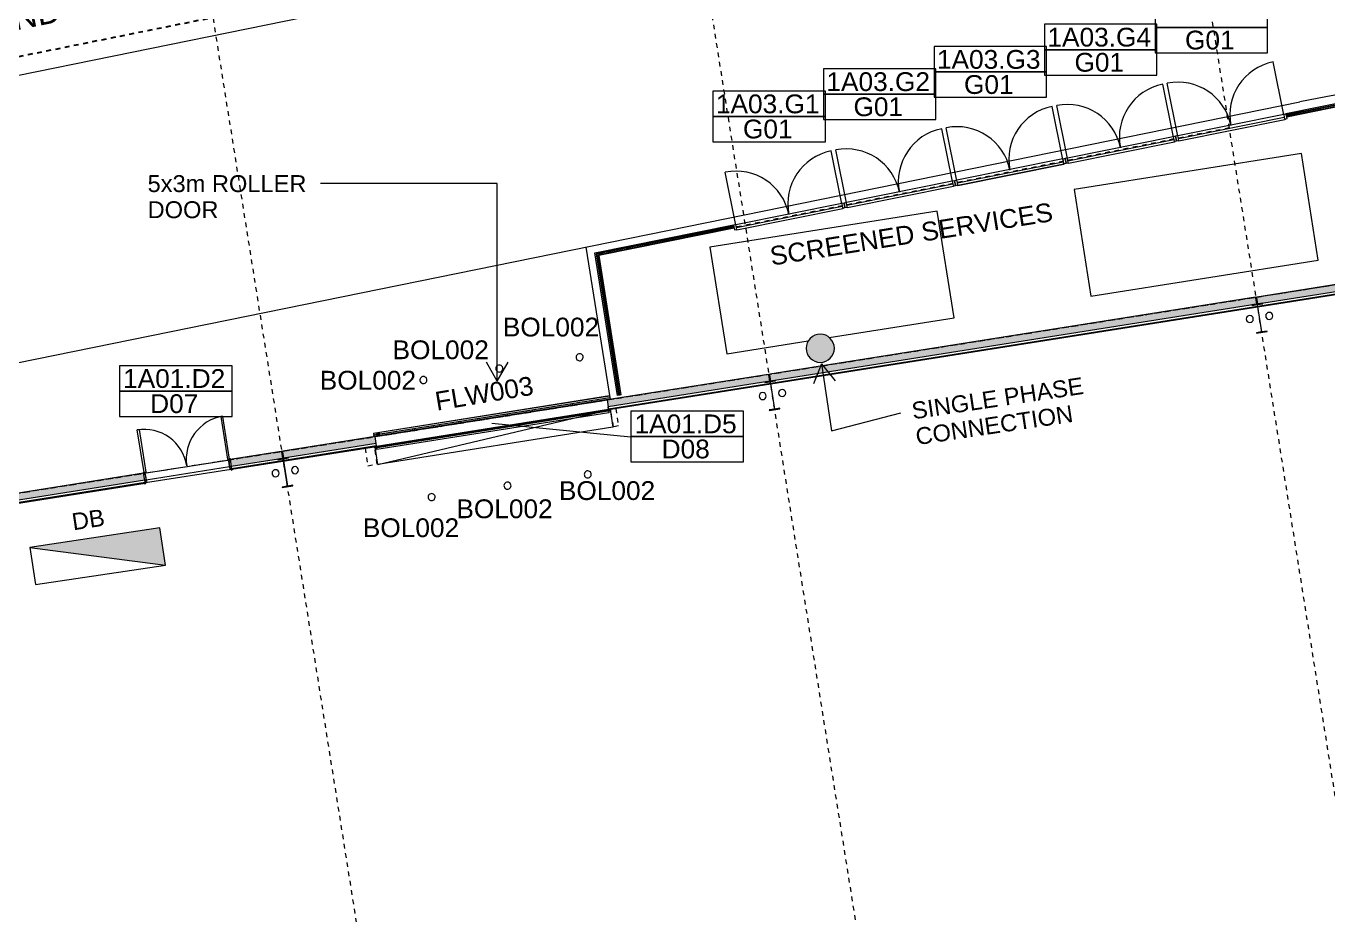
# Model space of a CAD drawing. Header units: metres. Extents: x -2358 to -2214, y 3875 to 4066.
# Drawn here: x -2289.96 to -2262.24, y 4035.23 to 4054.16 of the extents above; entities that cross this region are included whole.
import ezdxf

# ---------------------------------------------------------------- set-up
doc = ezdxf.new("R2010")
doc.units = ezdxf.units.M
for name, pattern in [('AEC_Double Dash', [0.039, 0.015, -0.004, 0.006, -0.004, 0.006, -0.004]), ('BOUNDARY Tighter', [0.008, 0.004, -0.002, 0, -0.002]), ('Dash Small', [0.009, 0.003, -0.0015, 0.003, -0.0015]), ('Dash Tight', [0.0012, 0.0006, -0.0006]), ('Grid Line', [0.021, 0.012, -0.003, 0.003, -0.003]), ('Hidden', [0.006, 0.004, -0.002]), ('Overhead', [0.004, 0.0025, -0.0015])]:
    doc.linetypes.add(name, pattern=pattern)
for name, color, linetype, lineweight in [('A-ANNO-KEYN', 231, 'Continuous', 5), ('A-DETL', 90, 'Continuous', 13), ('A-DETL-GENF', 92, 'Continuous', 5), ('A-DOOR', 31, 'Continuous', 5), ('A-DOOR-FRAM', 31, 'Continuous', 5), ('A-DOOR-IDEN', 31, 'Continuous', 5), ('A-FLOR', 192, 'Continuous', 5), ('A-FLOR-OVHD', 1, 'Overhead', 5), ('A-GENM', 13, 'Continuous', 5), ('A-GENM-HDLN', 13, 'Hidden', 5), ('A-GLAZ-CWMG', 51, 'Continuous', 5), ('A-WALL', 113, 'Continuous', 5), ('A-WALL-FNSH', 113, 'Continuous', 13), ('A-WALL-PATT', 111, 'Continuous', 13), ('C-PRKG', 70, 'Continuous', 5), ('C-PROP-LINE', 91, 'AEC_Double Dash', 13), ('G-ANNO-TEXT', 231, 'Continuous', 5), ('P-SANR-FIXT', 6, 'Continuous', 5), ('S-BEAM', 12, 'Continuous', 5), ('S-GRID', 1, 'Continuous', 5)]:
    doc.layers.add(name, color=color, linetype=linetype, lineweight=lineweight)
doc.styles.add('Arial', font='arial.ttf', dxfattribs={"height": 0.5})
doc.styles.add('Arial_2', font='arial.ttf', dxfattribs={"height": 0.4})
doc.styles.add('Arial_3', font='arial.ttf', dxfattribs={"height": 0.36})

# ---------------------------------------------------------------- blocks, each defined once
blk = doc.blocks.new('Door-Hinge-Double EXTERNAL - 2340x920x920x40-Solid Core-Metal Frame-Double Rebate Wraparound GRILLE-3531577-GA - Part B')
at = {"layer": 'A-DOOR'}
for p, q in [((-0.921, 0.1195), (-0.921, 1.0395)), ((-0.921, 1.0395), (-0.881, 1.0395)), ((-0.881, 1.0395), (-0.881, 0.1195)), ((0.921, 1.0395), (0.881, 1.0395)), ((0.881, 1.0395), (0.881, 0.1195)), ((0.921, 0.1195), (0.921, 1.0395)), ((-0.881, 0.1195), (-0.921, 0.1195)), ((0.881, 0.1195), (0.921, 0.1195))]:
    blk.add_line(p, q, dxfattribs=at)
for centre, start, end in [((-0.921, 0.1195), 360, 90), ((0.921, 0.1195), 90, 180)]:
    blk.add_arc(centre, 0.92, start, end, dxfattribs=at)
blk = doc.blocks.new('X_Door-Frame-Metal - Standard-3510026-GA - Part B')
at = {"layer": 'A-DOOR-FRAM'}
for p, q in [((-0.923, 0.1195), (-0.943, 0.1195)), ((-0.943, 0.1195), (-0.943, 0.1055)), ((-0.943, 0.1055), (-0.928, 0.1055)), ((-0.941, 0.1075), (-0.941, 0.1175)), ((-0.941, 0.1175), (-0.925, 0.1175)), ((-0.941, 0.1175), (-0.941, 0.1075)), ((-0.928, 0.1075), (-0.941, 0.1075)), ((-0.928, 0.1055), (-0.928, 0.1075)), ((-0.925, 0.1175), (-0.925, 0.0765)), ((-0.925, 0.0765), (-0.9, 0.0765)), ((-0.923, 0.0785), (-0.923, 0.1195)), ((-0.898, 0.0785), (-0.923, 0.0785)), ((-0.9, 0.0765), (-0.9, -0.0765)), ((-0.898, -0.0785), (-0.898, 0.0785)), ((0.923, 0.0785), (0.898, 0.0785)), ((0.898, 0.0785), (0.898, -0.0785)), ((0.9, -0.0765), (0.9, 0.0765)), ((0.9, 0.0765), (0.925, 0.0765)), ((0.943, 0.1195), (0.923, 0.1195)), ((0.923, 0.1195), (0.923, 0.0785)), ((0.925, 0.0765), (0.925, 0.1175)), ((0.925, 0.1175), (0.941, 0.1175)), ((0.941, 0.1075), (0.928, 0.1075)), ((0.928, 0.1075), (0.928, 0.1055)), ((0.928, 0.1055), (0.943, 0.1055)), ((0.941, 0.1175), (0.941, 0.1075)), ((0.941, 0.1075), (0.941, 0.1175)), ((0.943, 0.1055), (0.943, 0.1195)), ((-0.928, -0.1055), (-0.943, -0.1055)), ((-0.943, -0.1055), (-0.943, -0.1195)), ((-0.943, -0.1195), (-0.923, -0.1195)), ((-0.941, -0.1075), (-0.928, -0.1075)), ((-0.941, -0.1175), (-0.941, -0.1075)), ((-0.941, -0.1075), (-0.941, -0.1175)), ((-0.925, -0.1175), (-0.941, -0.1175)), ((-0.928, -0.1075), (-0.928, -0.1055)), ((-0.9, -0.0765), (-0.925, -0.0765)), ((-0.925, -0.0765), (-0.925, -0.1175)), ((-0.923, -0.1195), (-0.923, -0.0785)), ((-0.923, -0.0785), (-0.898, -0.0785)), ((0.898, -0.0785), (0.923, -0.0785)), ((0.925, -0.0765), (0.9, -0.0765)), ((0.923, -0.0785), (0.923, -0.1195)), ((0.923, -0.1195), (0.943, -0.1195)), ((0.925, -0.1175), (0.925, -0.0765)), ((0.941, -0.1175), (0.925, -0.1175)), ((0.943, -0.1055), (0.928, -0.1055)), ((0.928, -0.1055), (0.928, -0.1075)), ((0.928, -0.1075), (0.941, -0.1075)), ((0.941, -0.1075), (0.941, -0.1175)), ((0.941, -0.1175), (0.941, -0.1075)), ((0.943, -0.1195), (0.943, -0.1055))]:
    blk.add_line(p, q, dxfattribs=at)
blk = doc.blocks.new('Mechanical - Condensers - Mechanical - Condensers-1249279-GA - Part B')
at = {"layer": 'A-GENM', "lineweight": 13}
for p, q in [((-2262.808, 4051.444), (-2267.648, 4050.677)), ((-2262.448, 4049.172), (-2262.808, 4051.444)), ((-2267.648, 4050.677), (-2267.288, 4048.405)), ((-2270.562, 4050.216), (-2275.401, 4049.449)), ((-2270.202, 4047.944), (-2270.562, 4050.216)), ((-2275.401, 4049.449), (-2275.041, 4047.177)), ((-2267.288, 4048.405), (-2262.448, 4049.172)), ((-2272.86, 4047.523), (-2270.202, 4047.944)), ((-2275.041, 4047.177), (-2273.306, 4047.452))]:
    blk.add_line(p, q, dxfattribs=at)
blk = doc.blocks.new('Structural Framing 20 - Structural Framing 1-1264715-GA - Part B')
at = {"layer": 'S-BEAM', "lineweight": 13}
for p, q in [((-2284.375, 4044.968), (-2284.602, 4044.932)), ((-2284.602, 4044.932), (-2284.601, 4044.922)), ((-2284.601, 4044.922), (-2284.492, 4044.94)), ((-2284.492, 4044.94), (-2284.4, 4044.357)), ((-2284.482, 4044.941), (-2284.374, 4044.958)), ((-2284.39, 4044.358), (-2284.482, 4044.941)), ((-2284.374, 4044.958), (-2284.375, 4044.968)), ((-2284.4, 4044.357), (-2284.508, 4044.34)), ((-2284.508, 4044.34), (-2284.507, 4044.33)), ((-2284.507, 4044.33), (-2284.28, 4044.366)), ((-2284.281, 4044.376), (-2284.39, 4044.358)), ((-2284.28, 4044.366), (-2284.281, 4044.376))]:
    blk.add_line(p, q, dxfattribs=at)
blk = doc.blocks.new('Structural Framing 22 - Structural Framing 1-1264748-GA - Part B')
at = {"layer": 'S-BEAM', "lineweight": 13}
for p, q in [((-2274.004, 4046.611), (-2274.232, 4046.575)), ((-2274.232, 4046.575), (-2274.23, 4046.565)), ((-2274.23, 4046.565), (-2274.121, 4046.582)), ((-2274.121, 4046.582), (-2274.029, 4046)), ((-2274.111, 4046.584), (-2274.003, 4046.601)), ((-2274.019, 4046.001), (-2274.111, 4046.584)), ((-2274.003, 4046.601), (-2274.004, 4046.611)), ((-2274.029, 4046), (-2274.138, 4045.982)), ((-2274.138, 4045.982), (-2274.136, 4045.972)), ((-2274.136, 4045.972), (-2273.909, 4046.008)), ((-2273.911, 4046.018), (-2274.019, 4046.001)), ((-2273.909, 4046.008), (-2273.911, 4046.018))]:
    blk.add_line(p, q, dxfattribs=at)
blk = doc.blocks.new('Structural Framing 23 - Structural Framing 1-1264781-GA - Part B')
at = {"layer": 'S-BEAM', "lineweight": 13}
for p, q in [((-2263.634, 4048.254), (-2263.861, 4048.218)), ((-2263.861, 4048.218), (-2263.859, 4048.208)), ((-2263.859, 4048.208), (-2263.751, 4048.225)), ((-2263.751, 4048.225), (-2263.658, 4047.642)), ((-2263.741, 4048.226), (-2263.632, 4048.244)), ((-2263.648, 4047.644), (-2263.741, 4048.226)), ((-2263.632, 4048.244), (-2263.634, 4048.254)), ((-2263.658, 4047.642), (-2263.767, 4047.625)), ((-2263.767, 4047.625), (-2263.765, 4047.615)), ((-2263.765, 4047.615), (-2263.538, 4047.651)), ((-2263.54, 4047.661), (-2263.648, 4047.644)), ((-2263.538, 4047.651), (-2263.54, 4047.661))]:
    blk.add_line(p, q, dxfattribs=at)
blk = doc.blocks.new('Downpipe - L Spreader - Default-3252556-GA - Part B')
at = {"layer": 'P-SANR-FIXT'}
for start, end in [(0, 180), (180, 0)]:
    blk.add_arc((-0.04, 0.15), 0.075, start, end, dxfattribs=at)
blk = doc.blocks.new('aba - Plumbing Fixtures - Strip Drain - Stormtech - Custom Ass - FLW003 _Doors_-2277261-GA - Part B')
at = {"layer": 'A-GENM'}
blk.add_circle((0, -0.095), 0.03, dxfattribs=at)
at = {"layer": 'A-GENM-HDLN'}
blk.add_line((0, 0.01), (0, -5.088), dxfattribs=at)
at = {"layer": 'P-SANR-FIXT'}
for p, q in [((-0.038, -5.088), (-0.038, 0)), ((0, 0), (0, -5.088)), ((0.038, 0), (0.041, 0)), ((0.038, 0), (0.038, -5.088)), ((0.041, 0), (0.041, -5.088))]:
    blk.add_line(p, q, dxfattribs=at)
blk = doc.blocks.new('Door-Roller-Standard - D07_5000x3000x20-Flat-Standard Motor-Anodised Clear 2-3549028-GA - Part B')
at = {"layer": 'A-DOOR', "linetype": 'Dash Small'}
for p, q in [((-2.75, -0.104), (-2.75, -0.482)), ((-2.545, -0.104), (-2.75, -0.104)), ((-2.545, -0.482), (-2.545, -0.104)), ((2.545, -0.104), (2.655, -0.104)), ((2.545, -0.482), (2.545, -0.104)), ((2.655, -0.104), (2.655, -0.482)), ((-2.75, -0.482), (-2.545, -0.482)), ((2.655, -0.482), (2.545, -0.482))]:
    blk.add_line(p, q, dxfattribs=at)
at = {"layer": 'A-DOOR-FRAM'}
for p, q in [((-2.545, -0.104), (-2.545, -0.134)), ((-2.5, -0.104), (-2.545, -0.104)), ((-2.545, -0.134), (-2.5, -0.134)), ((-2.541, -0.132), (-2.541, -0.106)), ((-2.541, -0.106), (-2.5, -0.106)), ((-2.5, -0.132), (-2.541, -0.132)), ((-2.5, -0.106), (-2.5, -0.104)), ((-2.5, -0.134), (-2.5, -0.132)), ((2.545, -0.104), (2.5, -0.104)), ((2.5, -0.104), (2.5, -0.106)), ((2.5, -0.106), (2.541, -0.106)), ((2.541, -0.132), (2.5, -0.132)), ((2.5, -0.132), (2.5, -0.134)), ((2.5, -0.134), (2.545, -0.134)), ((2.541, -0.106), (2.541, -0.132)), ((2.545, -0.134), (2.545, -0.104))]:
    blk.add_line(p, q, dxfattribs=at)
blk = doc.blocks.new('X_Door-Panel-Roller-Standard - Standard-3510464-GA - Part B')
at = {"layer": 'A-DOOR'}
for p, q in [((-2.535, -0.368), (2.535, 0.01)), ((-2.535, -0.368), (-2.535, 0.01)), ((-2.535, 0.01), (2.535, 0.01)), ((2.535, 0.01), (-2.535, 0.01)), ((-2.535, 0.01), (-2.535, -0.01)), ((2.535, 0.01), (2.535, -0.368)), ((2.535, -0.01), (2.535, 0.01)), ((-2.535, -0.01), (2.535, -0.01)), ((2.535, -0.368), (-2.535, -0.368))]:
    blk.add_line(p, q, dxfattribs=at)
blk = doc.blocks.new('Bollard_Typical - 150mm Diameter - BOL002 _removable_-1561748-GA - Part B')
at = {"layer": 'C-PRKG'}
for start, end in [(360, 180), (180, 0)]:
    blk.add_arc((0.0012, -0.075), 0.075, start, end, dxfattribs=at)
blk = doc.blocks.new('Curtain_Wall_Louvre_DoubleDoor - Louvre Double Door-3474307-GA - Part B')
at = {"layer": 'A-DOOR'}
for p, q in [((-1.15, 0.065), (-1.15, 0.067)), ((-1.15, 0.067), (1.15, 0.067)), ((-1.15, 0.008), (-1.15, 0.065)), ((-1.15, 0.065), (1.15, 0.065)), ((1.15, 0.008), (-1.15, 0.008)), ((1.15, 0.067), (1.15, 0.065)), ((1.15, 0.065), (1.15, 0.008)), ((-1.15, -0.042), (-1.15, -1.192)), ((1.15, -0.042), (1.15, -1.192))]:
    blk.add_line(p, q, dxfattribs=at)
for centre, start, end in [((-1.15, -0.042), 270, 0), ((1.15, -0.042), 180, 270)]:
    blk.add_arc(centre, 1.15, start, end, dxfattribs=at)
blk = doc.blocks.new('Rectangular Mullion - 50x100mm-3471310-GA - Part B')
at = {"layer": 'A-GLAZ-CWMG'}
blk.add_line((-2272.594, 4050.379), (-2274.849, 4049.925), dxfattribs=at)
blk = doc.blocks.new('Rectangular Mullion - 50x100mm-1447016-GA - Part B')
at = {"layer": 'A-GLAZ-CWMG'}
for p, q in [((-0.05, 0.05), (0, 0.05)), ((-0.05, -0.05), (-0.05, 0.008)), ((0, 0.05), (0, -0.05)), ((0, -0.05), (-0.05, -0.05))]:
    blk.add_line(p, q, dxfattribs=at)
blk = doc.blocks.new('Rectangular Mullion - 50x100mm-1425435-GA - Part B')
at = {"layer": 'A-GLAZ-CWMG'}
for p, q in [((0, 0.05), (-0.05, 0.05)), ((-0.05, 0.008), (-0.05, -0.05)), ((0, -0.05), (0, 0.05)), ((-0.05, -0.05), (0, -0.05))]:
    blk.add_line(p, q, dxfattribs=at)
blk = doc.blocks.new('Rectangular Mullion - LVR002 - Swaged Louvre-3471342-GA - Part B')
at = {"layer": 'A-GLAZ-CWMG'}
for p, q in [((-2277.316, 4046.299), (-2277.79, 4049.287)), ((-2277.767, 4049.271), (-2277.297, 4046.302)), ((-2277.316, 4046.299), (-2277.338, 4046.296)), ((-2277.297, 4046.302), (-2277.316, 4046.299))]:
    blk.add_line(p, q, dxfattribs=at)
blk = doc.blocks.new('Rectangular Mullion - LVR002 - Swaged Louvre-V71-GA - Part B')
at = {"layer": 'A-GLAZ-CWMG'}
for p, q in [((-2277.372, 4046.29), (-2277.854, 4049.331)), ((-2277.815, 4049.304), (-2277.82, 4049.308)), ((-2277.82, 4049.308), (-2277.343, 4046.295)), ((-2277.338, 4046.296), (-2277.815, 4049.304)), ((-2277.343, 4046.295), (-2277.372, 4046.29)), ((-2277.343, 4046.295), (-2277.338, 4046.296))]:
    blk.add_line(p, q, dxfattribs=at)
blk = doc.blocks.new('Rectangular Mullion - LVR002 - Swaged Louvre-3471343-GA - Part B')
at = {"layer": 'A-GLAZ-CWMG'}
for p, q in [((-2277.79, 4049.287), (-2274.889, 4049.871)), ((-2274.885, 4049.851), (-2277.767, 4049.271))]:
    blk.add_line(p, q, dxfattribs=at)
blk = doc.blocks.new('Rectangular Mullion - LVR002 - Swaged Louvre-V72-GA - Part B')
at = {"layer": 'A-GLAZ-CWMG'}
for p, q in [((-2277.854, 4049.331), (-2274.9, 4049.926)), ((-2274.894, 4049.897), (-2277.82, 4049.308)), ((-2277.815, 4049.304), (-2274.893, 4049.893)), ((-2274.9, 4049.926), (-2274.898, 4049.915)), ((-2274.893, 4049.893), (-2274.894, 4049.897)), ((-2277.82, 4049.308), (-2277.815, 4049.304))]:
    blk.add_line(p, q, dxfattribs=at)
blk = doc.blocks.new('Rectangular Mullion - LVR002 - Swaged Louvre-3471805-GA - Part B')
at = {"layer": 'A-GLAZ-CWMG'}
for p, q in [((-2263.125, 4052.239), (-2260.249, 4052.818)), ((-2260.247, 4052.798), (-2263.121, 4052.219))]:
    blk.add_line(p, q, dxfattribs=at)
blk = doc.blocks.new('Rectangular Mullion - LVR002 - Swaged Louvre-V73-GA - Part B')
at = {"layer": 'A-GLAZ-CWMG'}
for p, q in [((-2263.136, 4052.294), (-2260.255, 4052.874)), ((-2260.252, 4052.844), (-2263.13, 4052.265)), ((-2263.129, 4052.261), (-2260.251, 4052.84)), ((-2260.251, 4052.84), (-2260.252, 4052.844)), ((-2263.134, 4052.283), (-2263.136, 4052.294)), ((-2263.13, 4052.265), (-2263.129, 4052.261))]:
    blk.add_line(p, q, dxfattribs=at)
blk = doc.blocks.new('Family - ___-240017-GA - Part B')
at = {"layer": 'C-PROP-LINE', "color": 1}
blk.add_line((-2260.611, 4059.444), (-2348.376, 4041.776), dxfattribs=at)
blk = doc.blocks.new('AA_DOOR_MARK _ TYPE MARK_HA2 - Mark _ Type Mark-1751130-GA - Part B')
at = {"layer": 'A-DOOR-IDEN'}
for p, q in [((0.00597, 0.0027), (-0.006, 0.0027)), ((-0.006, 0.0027), (-0.006, 0)), ((0.00597, 0), (0.00597, 0.0027)), ((0.00597, 0), (-0.006, 0)), ((0.00597, -0.0027), (0.00597, 0)), ((-0.006, 0), (0.00597, 0)), ((-0.006, 0), (-0.006, -0.0027)), ((-0.006, -0.0027), (0.00597, -0.0027))]:
    blk.add_line(p, q, dxfattribs=at)

msp = doc.modelspace()

# ---------------------------------------------------------------- hatches: boundary and pattern name
at = {"layer": 'A-DETL-GENF'}
for points in [[(-2273.0517, 4046.9943), (-2272.9932, 4047.0001), (-2272.9369, 4047.0172), (-2272.885, 4047.0449), (-2272.8396, 4047.0822), (-2272.8023, 4047.1277), (-2272.7745, 4047.1795), (-2272.7575, 4047.2358), (-2272.7517, 4047.2943), (-2272.7575, 4047.3529), (-2272.7745, 4047.4091), (-2272.8023, 4047.461), (-2272.8396, 4047.5065), (-2272.885, 4047.5438), (-2272.9369, 4047.5715), (-2272.9932, 4047.5886), (-2273.0517, 4047.5943), (-2273.1102, 4047.5886), (-2273.1665, 4047.5715), (-2273.2184, 4047.5438), (-2273.2638, 4047.5065), (-2273.3011, 4047.461), (-2273.3289, 4047.4091), (-2273.3462, 4047.3496), (-2273.3517, 4047.2943), (-2273.3459, 4047.2358), (-2273.3289, 4047.1795), (-2273.3011, 4047.1277), (-2273.2638, 4047.0822), (-2273.2184, 4047.0449), (-2273.1665, 4047.0172), (-2273.1102, 4047.0001)], [(-2287.111, 4043.4674), (-2289.8802, 4043.0535), (-2286.9927, 4042.6762)]]:
    msp.add_hatch(color=7, dxfattribs=at).paths.add_polyline_path(points)
at = {"layer": 'A-WALL-PATT', "lineweight": 5}
h = msp.add_hatch(dxfattribs=at)
h.set_pattern_fill('FP_2', color=256, style=0, pattern_type=2)
h.set_pattern_definition([(50, (0, 0), (1.45712932, -0.12721804), [0.1524, -1.676]), (355, (0, 0), (-0.281945, 1.5283891), [0.12192, -1.341]), (100.451, (0.1215, -0.0106), (1.1754654, 1.40045604), [0.12952, -1.425]), (46.184, (0, 0.4064), (2.1690393, -0.336383), [0.2286, -2.515]), (96.636, (0.1807, 0.3784), (1.8989447, 1.9797078), [0.19428, -2.137]), (351.184, (0, 0.4064), (1.8987952, 1.9793723), [0.18288, -2.012]), (21, (0.2032, 0.3048), (1.2127575, -0.81769772), [0.1524, -1.676]), (326, (0.2032, 0.3048), (0.4943831, 1.4734489), [0.12192, -1.341]), (71.451, (0.3043, 0.2366), (1.70703975, 0.65498953), [0.12952, -1.425]), (37.5, (0, 0), (0.02470865, 0.67643463), [0.06706, -1.258, 0.06706, -1.294, -1.346]), (37.5, (0, 0), (0.02470865, 0.67643463), [-2.686, 0.06706, -1.279]), (7.5, (0, 0), (0.5345543, 0.80143977), [0.06706, -0.70917, 0.06706, -1.227, -0.51308]), (7.5, (0, 0), (0.5345543, 0.80143977), [-2.071, 0.06706, -0.44602]), (327.5, (-0.45314, 0), (1.08472329, -0.04582854), [0.06706, -0.44094, 0.06706, -1.518, -2.103]), (327.5, (-0.45314, 0), (1.08472329, -0.04582854), [-2.093, 0.06706, -2.036]), (317.5, (-0.6563, 0), (1.18503097, 0.20341692), [0.06706, -0.59334, 0.06706, -0.98552, -1.494]), (317.5, (-0.6563, 0), (1.18503097, 0.20341692), [-1.713, 0.06706, -1.426])])
h.paths.add_polyline_path([(-2326.1197, 4038.3563), (-2326.0135, 4038.3731), (-2326.0354, 4038.5114), (-2326.0469, 4038.5197), (-2326.1432, 4038.5045)])
h.paths.add_polyline_path([(-2325.9987, 4038.3755), (-2314.5539, 4040.1882), (-2314.5784, 4040.3362), (-2326.0123, 4038.5252), (-2326.0206, 4038.5138)])
h.paths.add_polyline_path([(-2309.6154, 4040.9704), (-2308.1769, 4041.1983), (-2308.2003, 4041.3465), (-2309.6389, 4041.1186)])
h.paths.add_polyline_path([(-2306.3338, 4041.4902), (-2305.2375, 4041.6639), (-2305.2594, 4041.8021), (-2305.2709, 4041.8105), (-2306.3573, 4041.6384), (-2306.3476, 4041.577)])
h.paths.add_polyline_path([(-2305.2227, 4041.6662), (-2294.8668, 4043.3065), (-2294.8887, 4043.4448), (-2294.9001, 4043.4531), (-2305.2363, 4041.8159), (-2305.2446, 4041.8045)])
h.paths.add_polyline_path([(-2294.852, 4043.3088), (-2287.4354, 4044.4835), (-2287.4589, 4044.6317), (-2294.8656, 4043.4585), (-2294.8739, 4043.4471)])
h.paths.add_polyline_path([(-2285.5924, 4044.7755), (-2284.4961, 4044.9491), (-2284.518, 4045.0874), (-2284.5294, 4045.0957), (-2285.6159, 4044.9236), (-2285.6062, 4044.8622)])
h.paths.add_polyline_path([(-2284.4813, 4044.9515), (-2282.5067, 4045.2642), (-2282.5313, 4045.4122), (-2284.4948, 4045.1012), (-2284.5032, 4045.0897)])
h.paths.add_polyline_path([(-2277.5683, 4046.0464), (-2274.1254, 4046.5917), (-2274.1473, 4046.73), (-2274.1587, 4046.7383), (-2277.5918, 4046.1946)])
h.paths.add_polyline_path([(-2274.1105, 4046.5941), (-2263.7546, 4048.2343), (-2263.7765, 4048.3726), (-2263.788, 4048.3809), (-2274.1241, 4046.7438), (-2274.1324, 4046.7324)])
h.paths.add_polyline_path([(-2263.7398, 4048.2367), (-2253.3839, 4049.877), (-2253.4058, 4050.0152), (-2253.4173, 4050.0236), (-2263.7534, 4048.3864), (-2263.7617, 4048.375)])
h.paths.add_polyline_path([(-2253.3691, 4049.8793), (-2249.9318, 4050.4238), (-2249.9553, 4050.5719), (-2253.3827, 4050.029), (-2253.391, 4050.0176)])
h.paths.add_polyline_path([(-2248.0888, 4050.7157), (-2243.0132, 4051.5196), (-2243.0351, 4051.6579), (-2243.0465, 4051.6662), (-2248.1122, 4050.8638), (-2248.1025, 4050.8025)])
h.paths.add_polyline_path([(-2242.9984, 4051.5219), (-2237.0797, 4052.4594), (-2237.1031, 4052.6076), (-2243.012, 4051.6717), (-2243.0203, 4051.6602)])
h = msp.add_hatch(dxfattribs=at)
h.set_pattern_fill('FP_1', color=256, style=0, pattern_type=2)
h.set_pattern_definition([(0, (0, 0), (0.8128, 0.2032), [0.06706, -0.54254, 0.06706, -0.54254, -3.251]), (0, (0, 0), (0.8128, 0.2032), [-1.219, 0.06706, -1.152, 0.06706, -0.54254, -1.422]), (0, (0, 0), (0.8128, 0.2032), [-3.048, 0.06706, -0.33934, 0.06706, -0.94894]), (120, (0.3048, 0.1016), (-0.582376362, 0.602305448), [0.06706, -0.54254, 0.06706, -0.54254, -3.251]), (120, (0.3048, 0.1016), (-0.582376362, 0.602305448), [-1.219, 0.06706, -1.152, 0.06706, -0.54254, -1.422]), (120, (0.3048, 0.1016), (-0.582376362, 0.602305448), [-3.048, 0.06706, -0.33934, 0.06706, -0.94894]), (240, (0.4064, 0.508), (-0.230423638, -0.805505448), [0.06706, -0.54254, 0.06706, -0.54254, -3.251]), (240, (0.4064, 0.508), (-0.230423638, -0.805505448), [-1.219, 0.06706, -1.152, 0.06706, -0.54254, -1.422]), (240, (0.4064, 0.508), (-0.230423638, -0.805505448), [-3.048, 0.06706, -0.33934, 0.06706, -0.94894])])
h.paths.add_polyline_path([(-2325.9623, 4038.3215), (-2314.5446, 4040.13), (-2314.5461, 4040.1389), (-2325.9637, 4038.3304)])
h.paths.add_polyline_path([(-2309.6062, 4040.9122), (-2308.1676, 4041.14), (-2308.169, 4041.1489), (-2309.6076, 4040.9211), (-2309.6063, 4040.9127)])
h.paths.add_polyline_path([(-2306.3246, 4041.4319), (-2287.4262, 4044.4253), (-2287.4276, 4044.4342), (-2306.326, 4041.4408), (-2306.3247, 4041.4325)])
h.paths.add_polyline_path([(-2285.5832, 4044.7172), (-2282.4975, 4045.2059), (-2282.4989, 4045.2148), (-2285.5846, 4044.7261), (-2285.5833, 4044.7178)])
h.paths.add_polyline_path([(-2277.5591, 4045.9881), (-2249.9226, 4050.3655), (-2249.924, 4050.3744), (-2256.0967, 4049.3967), (-2277.5605, 4045.997), (-2277.5591, 4045.9887)])
h.paths.add_polyline_path([(-2248.0795, 4050.6574), (-2237.0704, 4052.4011), (-2237.0718, 4052.41), (-2248.081, 4050.6663), (-2248.0796, 4050.658)])

# ---------------------------------------------------------------- linework, layer by layer
at = {"layer": 'A-DETL', "linetype": 'BOUNDARY Tighter', "lineweight": 25}
msp.add_line((-2260.6109, 4059.4439), (-2352.5629, 4040.9327), dxfattribs=at)
at = {"layer": 'A-DETL', "linetype": 'Dash Tight', "lineweight": 5}
msp.add_line((-2264.3389, 4051.9894), (-2277.7839, 4049.2827), dxfattribs=at)
at = {"layer": 'A-DETL', "lineweight": 5}
for p, q in [((-2287.111, 4043.4674), (-2289.8802, 4043.0535)), ((-2286.9927, 4042.6762), (-2287.111, 4043.4674)), ((-2289.8802, 4043.0535), (-2289.762, 4042.2623)), ((-2289.8802, 4043.0535), (-2286.9927, 4042.6762)), ((-2289.762, 4042.2623), (-2286.9927, 4042.6762))]:
    msp.add_line(p, q, dxfattribs=at)
for start, end in [(0, 180), (180, 0)]:
    msp.add_arc((-2273.0517, 4047.2943), 0.3, start, end, dxfattribs=at)
at = {"layer": 'A-DOOR-IDEN'}
msp.add_line((-2280.0446, 4045.7002), (-2277.0813, 4045.4095), dxfattribs=at)
at = {"layer": 'A-FLOR'}
for p, q in [((-2352.5629, 4040.41), (-2277.8514, 4055.6102)), ((-2326.1737, 4039.656), (-2262.8387, 4052.5417)), ((-2263.788, 4048.3809), (-2253.6491, 4049.9876)), ((-2278.0394, 4049.449), (-2277.5253, 4046.2051)), ((-2274.1578, 4046.7377), (-2274.1248, 4046.7429)), ((-2277.5553, 4045.9219), (-2282.4937, 4045.1397)), ((-2277.5683, 4046.0464), (-2277.5749, 4046.0454)), ((-2277.5749, 4046.0454), (-2277.5648, 4045.9821)), ((-2277.5617, 4045.9624), (-2277.5553, 4045.9219)), ((-2282.5634, 4045.4875), (-2282.5509, 4045.4091)), ((-2284.4948, 4045.1012), (-2284.5294, 4045.0957)), ((-2282.5033, 4045.1999), (-2282.5037, 4045.2029)), ((-2282.4997, 4045.1772), (-2282.5002, 4045.1802)), ((-2282.4937, 4045.1397), (-2282.4994, 4045.1756)), ((-2282.4935, 4045.2066), (-2282.4927, 4045.2016)), ((-2282.4896, 4045.1819), (-2282.4832, 4045.1414)), ((-2285.627, 4044.77), (-2287.4009, 4044.489)), ((-2285.5924, 4044.7755), (-2285.6254, 4044.7703)), ((-2287.4024, 4044.4888), (-2287.4354, 4044.4836))]:
    msp.add_line(p, q, dxfattribs=at)
msp.add_arc((-2256.8577, 4023.1439), 30, 90, 101.5, dxfattribs=at)
at = {"layer": 'A-FLOR-OVHD'}
msp.add_line((-2326.1318, 4038.5063), (-2235.3154, 4052.8907), dxfattribs=at)
at = {"layer": 'A-WALL'}
for p, q in [((-2249.924, 4050.3744), (-2277.5605, 4045.997)), ((-2282.5302, 4045.4124), (-2277.5918, 4046.1946)), ((-2277.5591, 4045.9881), (-2282.4975, 4045.2059)), ((-2282.4989, 4045.2148), (-2285.5846, 4044.7261)), ((-2287.449, 4044.6333), (-2285.6258, 4044.922)), ((-2285.6238, 4044.9224), (-2285.6159, 4044.9236)), ((-2287.4589, 4044.6317), (-2287.451, 4044.6329)), ((-2285.5931, 4044.7156), (-2287.4163, 4044.4268)), ((-2285.5832, 4044.7172), (-2285.5911, 4044.7159)), ((-2287.4276, 4044.4342), (-2306.326, 4041.4408)), ((-2287.4183, 4044.4265), (-2287.4262, 4044.4253))]:
    msp.add_line(p, q, dxfattribs=at)
at = {"layer": 'A-WALL', "color": 250, "lineweight": 13}
for p, q in [((-2253.4173, 4050.0236), (-2263.7534, 4048.3864)), ((-2253.3839, 4049.877), (-2263.7398, 4048.2367)), ((-2263.788, 4048.3809), (-2274.1241, 4046.7438)), ((-2263.7765, 4048.3726), (-2263.788, 4048.3809)), ((-2263.7546, 4048.2343), (-2263.7765, 4048.3726)), ((-2263.7534, 4048.3864), (-2263.7617, 4048.375)), ((-2263.7617, 4048.375), (-2263.7398, 4048.2367)), ((-2263.7546, 4048.2343), (-2274.1105, 4046.5941)), ((-2274.1587, 4046.7383), (-2277.5918, 4046.1946)), ((-2274.1473, 4046.73), (-2274.1587, 4046.7383)), ((-2274.1254, 4046.5917), (-2274.1473, 4046.73)), ((-2274.1241, 4046.7438), (-2274.1324, 4046.7324)), ((-2274.1324, 4046.7324), (-2274.1105, 4046.5941)), ((-2274.1254, 4046.5917), (-2277.5683, 4046.0464)), ((-2277.5918, 4046.1946), (-2277.5683, 4046.0464)), ((-2282.5302, 4045.4124), (-2284.4948, 4045.1012)), ((-2282.5067, 4045.2642), (-2282.5302, 4045.4124)), ((-2284.5294, 4045.0957), (-2285.6159, 4044.9236)), ((-2284.518, 4045.0874), (-2284.5294, 4045.0957)), ((-2284.4961, 4044.9491), (-2284.518, 4045.0874)), ((-2284.4948, 4045.1012), (-2284.5032, 4045.0897)), ((-2284.5032, 4045.0897), (-2284.4813, 4044.9515)), ((-2282.5067, 4045.2642), (-2284.4813, 4044.9515)), ((-2285.6159, 4044.9236), (-2285.5924, 4044.7755)), ((-2284.4961, 4044.9491), (-2285.5924, 4044.7755)), ((-2287.4589, 4044.6317), (-2294.8656, 4043.4585)), ((-2287.4354, 4044.4835), (-2294.852, 4043.3088)), ((-2287.4354, 4044.4835), (-2287.4589, 4044.6317))]:
    msp.add_line(p, q, dxfattribs=at)
at = {"layer": 'A-WALL', "color": 7}
for p, q in [((-2263.7398, 4048.2367), (-2263.7546, 4048.2343)), ((-2274.1105, 4046.5941), (-2274.1254, 4046.5917)), ((-2277.5683, 4046.0464), (-2277.5605, 4045.997)), ((-2282.4989, 4045.2148), (-2282.5067, 4045.2642)), ((-2285.5924, 4044.7755), (-2285.5846, 4044.7261)), ((-2284.4813, 4044.9515), (-2284.4961, 4044.9491)), ((-2287.4276, 4044.4342), (-2287.4354, 4044.4835))]:
    msp.add_line(p, q, dxfattribs=at)
at = {"layer": 'A-WALL-FNSH', "color": 7, "lineweight": 5}
for p, q in [((-2277.5591, 4045.9881), (-2249.9226, 4050.3655)), ((-2277.5605, 4045.997), (-2277.5591, 4045.9881)), ((-2285.5832, 4044.7172), (-2282.4975, 4045.2059)), ((-2282.4975, 4045.2059), (-2282.4989, 4045.2148)), ((-2285.5846, 4044.7261), (-2285.5832, 4044.7172)), ((-2306.3246, 4041.4319), (-2287.4262, 4044.4253)), ((-2287.4262, 4044.4253), (-2287.4276, 4044.4342))]:
    msp.add_line(p, q, dxfattribs=at)
at = {"layer": 'G-ANNO-TEXT', "color": 7}
for p, q in [((-2283.3889, 4050.8016), (-2283.6937, 4050.8016)), ((-2279.929, 4050.8016), (-2283.3889, 4050.8016)), ((-2279.929, 4046.5957), (-2279.929, 4050.8016)), ((-2279.929, 4046.5957), (-2280.1599, 4046.9957)), ((-2279.929, 4046.5957), (-2279.698, 4046.9957)), ((-2273.0235, 4046.9643), (-2273.1928, 4046.5346)), ((-2273.0235, 4046.9643), (-2272.736, 4046.6028)), ((-2273.0235, 4046.9643), (-2272.81, 4045.5359)), ((-2272.81, 4045.5359), (-2271.3385, 4045.9231))]:
    msp.add_line(p, q, dxfattribs=at)
at = {"layer": 'S-GRID', "linetype": 'Grid Line'}
for p, q in [((-2256.2676, 4001.0128), (-2265.808, 4061.246)), ((-2266.6383, 3999.3702), (-2276.1787, 4059.6034)), ((-2277.009, 3997.7276), (-2286.5494, 4057.9608)), ((-2325.985, 4038.5295), (-2226.6402, 4054.2648))]:
    msp.add_line(p, q, dxfattribs=at)

# ---------------------------------------------------------------- block references
at = {"layer": 'A-DOOR'}
for name, p, rotation in [('Curtain_Wall_Louvre_DoubleDoor - Louvre Double Door-3474307-GA - Part B', (-2264.3003, 4051.9972), 191.382279216864), ('Curtain_Wall_Louvre_DoubleDoor - Louvre Double Door-3474307-GA - Part B', (-2266.6531, 4051.5235), 191.382279216864), ('Curtain_Wall_Louvre_DoubleDoor - Louvre Double Door-3474307-GA - Part B', (-2269.0059, 4051.0499), 191.382279216864), ('Curtain_Wall_Louvre_DoubleDoor - Louvre Double Door-3474307-GA - Part B', (-2271.3586, 4050.5762), 191.382279216864), ('Curtain_Wall_Louvre_DoubleDoor - Louvre Double Door-3474307-GA - Part B', (-2273.7114, 4050.1026), 191.382279216864), ('X_Door-Panel-Roller-Standard - Standard-3510464-GA - Part B', (-2280.0259, 4045.5822), 9.000328388161856), ('Door-Hinge-Double EXTERNAL - 2340x920x920x40-Solid Core-Metal Frame-Double Rebate Wraparound GRILLE-3531577-GA - Part B', (-2286.521, 4044.6744), 9.000328388161856)]:
    msp.add_blockref(name, p, dxfattribs=dict(at, rotation=rotation))
at = {"layer": 'A-DOOR', "linetype": 'Dash Small', "rotation": 9.000328388161856}
msp.add_blockref('Door-Roller-Standard - D07_5000x3000x20-Flat-Standard Motor-Anodised Clear 2-3549028-GA - Part B', (-2280.0446, 4045.7002), dxfattribs=at)
at = {"layer": 'A-DOOR-FRAM', "rotation": 9.000328388161856}
msp.add_blockref('X_Door-Frame-Metal - Standard-3510026-GA - Part B', (-2286.521, 4044.6744), dxfattribs=at)
at = {"layer": 'A-DOOR-IDEN', "xscale": 199.9999999999999, "yscale": 199.9999999999999, "zscale": 199.9999999999999}
for p in [(-2264.7244, 4054.1277), (-2267.0771, 4053.6541), (-2269.4299, 4053.1804), (-2271.7827, 4052.7068), (-2274.1355, 4052.2331), (-2286.7703, 4046.3838), (-2275.8813, 4045.4184)]:
    msp.add_blockref('AA_DOOR_MARK _ TYPE MARK_HA2 - Mark _ Type Mark-1751130-GA - Part B', p, dxfattribs=at)
at = {"layer": 'A-GENM'}
msp.add_blockref('Mechanical - Condensers - Mechanical - Condensers-1249279-GA - Part B', (0, 0), dxfattribs=at)
at = {"layer": 'A-GLAZ-CWMG'}
for name, p in [('Rectangular Mullion - LVR002 - Swaged Louvre-V73-GA - Part B', (0, 0)), ('Rectangular Mullion - LVR002 - Swaged Louvre-3471805-GA - Part B', (0, 0)), ('Rectangular Mullion - 50x100mm-3471310-GA - Part B', (9.4112, 1.8946)), ('Rectangular Mullion - 50x100mm-3471310-GA - Part B', (7.0584, 1.4209)), ('Rectangular Mullion - 50x100mm-3471310-GA - Part B', (4.7056, 0.9473)), ('Rectangular Mullion - 50x100mm-3471310-GA - Part B', (2.3528, 0.4736)), ('Rectangular Mullion - 50x100mm-3471310-GA - Part B', (0, 0)), ('Rectangular Mullion - LVR002 - Swaged Louvre-V72-GA - Part B', (0, 0)), ('Rectangular Mullion - LVR002 - Swaged Louvre-3471343-GA - Part B', (0, 0)), ('Rectangular Mullion - LVR002 - Swaged Louvre-V71-GA - Part B', (0, 0)), ('Rectangular Mullion - LVR002 - Swaged Louvre-3471342-GA - Part B', (0, 0))]:
    msp.add_blockref(name, p, dxfattribs=at)
at = {"layer": 'A-GLAZ-CWMG', "extrusion": (0, 0, -1), "rotation": 168.617720783136}
for p in [(2263.1239, 4052.234), (2265.4767, 4051.7603), (2267.8295, 4051.2867), (2270.1822, 4050.813), (2272.535, 4050.3394)]:
    msp.add_blockref('Rectangular Mullion - 50x100mm-1447016-GA - Part B', p, dxfattribs=at)
at = {"layer": 'A-GLAZ-CWMG', "rotation": 191.382279216864}
for p in [(-2265.4767, 4051.7603), (-2267.8295, 4051.2867), (-2270.1822, 4050.813), (-2272.535, 4050.3394), (-2274.8878, 4049.8657)]:
    msp.add_blockref('Rectangular Mullion - 50x100mm-1425435-GA - Part B', p, dxfattribs=at)
at = {"layer": 'C-PRKG', "rotation": 357.9999999999982}
for p in [(-2278.1747, 4047.1781), (-2279.8841, 4046.9377), (-2281.4994, 4046.6939), (-2278.0003, 4044.6842), (-2279.7097, 4044.4438), (-2281.325, 4044.2)]:
    msp.add_blockref('Bollard_Typical - 150mm Diameter - BOL002 _removable_-1561748-GA - Part B', p, dxfattribs=at)
at = {"layer": 'C-PROP-LINE', "color": 1}
msp.add_blockref('Family - ___-240017-GA - Part B', (0, 0), dxfattribs=at)
at = {"layer": 'P-SANR-FIXT'}
for p in [(-2263.8673, 4047.7685), (-2263.4525, 4047.8342), (-2274.2381, 4046.1259), (-2273.8232, 4046.1916), (-2284.1939, 4044.549), (-2284.6088, 4044.4833)]:
    msp.add_blockref('Downpipe - L Spreader - Default-3252556-GA - Part B', p, dxfattribs=at)
at = {"layer": 'P-SANR-FIXT', "rotation": 99.00032838971067}
msp.add_blockref('aba - Plumbing Fixtures - Strip Drain - Stormtech - Custom Ass - FLW003 _Doors_-2277261-GA - Part B', (-2282.5574, 4045.4499), dxfattribs=at)
at = {"layer": 'S-BEAM'}
for name in ['Structural Framing 23 - Structural Framing 1-1264781-GA - Part B', 'Structural Framing 22 - Structural Framing 1-1264748-GA - Part B', 'Structural Framing 20 - Structural Framing 1-1264715-GA - Part B']:
    msp.add_blockref(name, (0, 0), dxfattribs=at)

# ---------------------------------------------------------------- texts
at = {"layer": 'A-ANNO-KEYN', "char_height": 0.4, "width": 2.533332, "attachment_point": 1, "style": 'Arial_2'}
for insert in [(-2279.8095, 4047.9467), (-2282.1579, 4047.4624), (-2283.7086, 4046.8144), (-2278.6163, 4044.464), (-2280.7993, 4044.0764), (-2282.7902, 4043.6725)]:
    msp.add_mtext('BOL002', dxfattribs=dict(at, insert=insert))
at = {"layer": 'A-ANNO-KEYN', "insert": (-2281.2814, 4046.3583), "char_height": 0.4, "width": 2.629535, "attachment_point": 1, "rotation": 9.44475, "style": 'Arial_2'}
msp.add_mtext('FLW003', dxfattribs=at)
at = {"layer": 'A-DOOR-IDEN', "char_height": 0.4, "attachment_point": 1, "style": 'Arial_2'}
for s, insert, width in [('1A03.G4', (-2268.215, 4054.1208), 2.725737), ('G01', (-2265.2859, 4054.0592), 1.298734), ('1A03.G3', (-2270.5678, 4053.6472), 2.725737), ('G01', (-2267.6387, 4053.5856), 1.298734), ('1A03.G2', (-2272.9206, 4053.1735), 2.725737), ('G01', (-2269.9915, 4053.1119), 1.298734), ('1A03.G1', (-2275.2734, 4052.6999), 2.725737), ('G01', (-2272.3443, 4052.6383), 1.298734), ('G01', (-2274.6971, 4052.1646), 1.298734), ('1A01.D2', (-2287.8952, 4046.8506), 2.69367), ('D07', (-2287.3179, 4046.3153), 1.266666), ('1A01.D5', (-2277.0061, 4045.8851), 2.69367), ('D08', (-2276.4289, 4045.3499), 1.266666)]:
    msp.add_mtext(s, dxfattribs=dict(at, insert=insert, width=width))
at = {"layer": 'G-ANNO-TEXT', "color": 7, "attachment_point": 1}
for s, insert, char_height, width, rotation, style in [('BATTERED GRADE TO NATURAL GROUND', (-2303.3366, 4051.9506), 0.5, 17.364551, 11.27181, 'Arial'), ('SCREENED SERVICES ', (-2274.1497, 4049.4503), 0.4, 7.744301, 9.00033, 'Arial_2'), ('SINGLE PHASE ', (-2271.1277, 4046.1366), 0.36, 4.537551, 8.50041, 'Arial_3'), ('CONNECTION', (-2271.0456, 4045.5871), 0.36, 4.008437, 8.50041, 'Arial_3'), ('DB', (-2289.0095, 4043.7735), 0.36, 0.833755, 8.50041, 'Arial_3')]:
    msp.add_mtext(s, dxfattribs=dict(at, insert=insert, char_height=char_height, width=width, rotation=rotation, style=style))
at = {"layer": 'G-ANNO-TEXT', "color": 7, "char_height": 0.36, "attachment_point": 1, "style": 'Arial_3'}
for s, insert, width in [('5x3m ROLLER ', (-2287.3733, 4050.9816), 4.168775), ('DOOR', (-2287.3733, 4050.426), 1.79578)]:
    msp.add_mtext(s, dxfattribs=dict(at, insert=insert, width=width))

doc.saveas('drawing.dxf')
